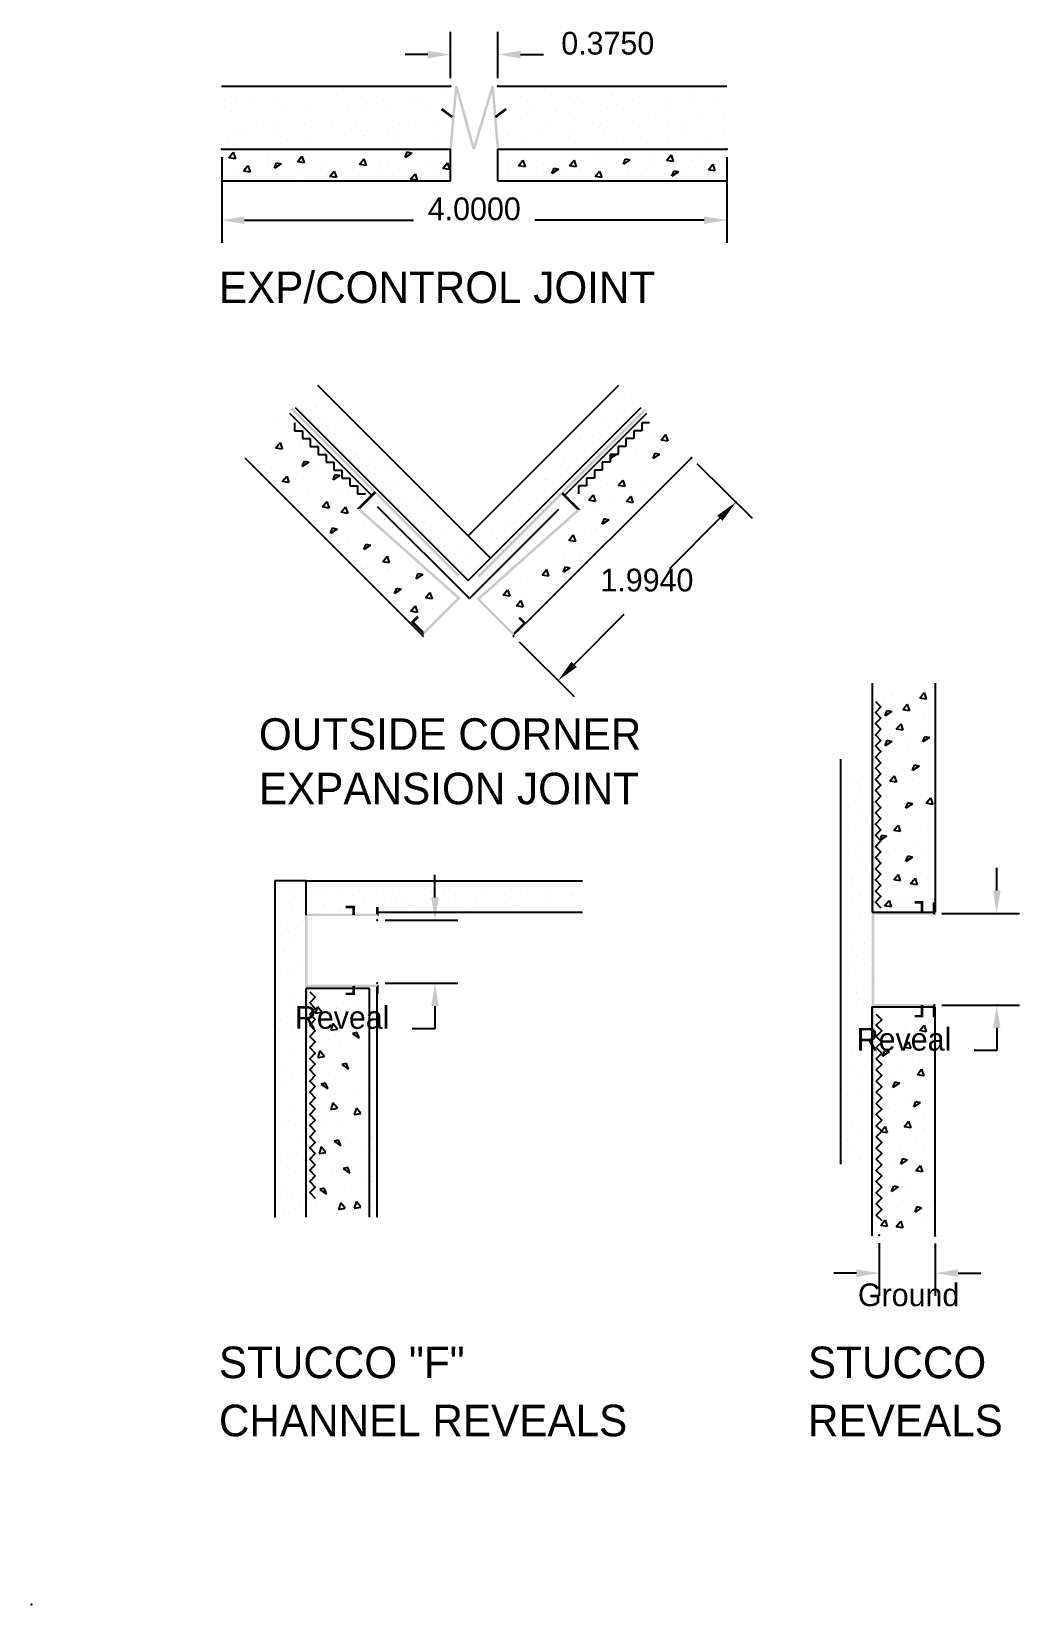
# Model space of a CAD drawing. Extents: x 0 to 14.4, y 0 to 13.6.
# Drawn here: x 0 to 7.82, y 0 to 12.46 of the extents above; entities that cross this region are included whole.
import ezdxf
from ezdxf.enums import TextEntityAlignment as Align

# ---------------------------------------------------------------- set-up
doc = ezdxf.new("R2010")
doc.units = 0
doc.header["$MEASUREMENT"] = 0
doc.layers.get('0').update_dxf_attribs({"color": 75, "linetype": 'CONTINUOUS'})
for name, color, linetype in [('R-ANNO-DIMS', 3, 'CONTINUOUS'), ('R-ANNO-TEXT', 6, 'CONTINUOUS'), ('R-SWTS-DET1', 1, 'CONTINUOUS'), ('R-SWTS-DET2', 4, 'CONTINUOUS'), ('R-SWTS-DET3', 5, 'CONTINUOUS'), ('SSMODEL1', 7, 'CONTINUOUS')]:
    doc.layers.add(name, color=color, linetype=linetype)
doc.dimstyles.get("Standard").update_dxf_attribs({"dimtxt": 0.18, "dimasz": 0.18, "dimexe": 0.18, "dimexo": 0.0625, "dimgap": 0.09, "dimtad": 0, "dimtih": 1, "dimtoh": 1, "dimdec": 4, "dimzin": 0, "dimtxsty": 'STANDARD', "dimcen": 0.09, "dimazin": 3, "dimtfac": 1, "dimtdec": 4, "dimtofl": 0, "dimtmove": 0, "dimatfit": 3, "dimtolj": 1, "dimtzin": 0})

# ---------------------------------------------------------------- blocks, each defined once
blk = doc.blocks.new('*D9')
at = {"color": 0, "linetype": 'BYBLOCK'}
for p, q in [((5.269, 9.038), (5.705, 8.603)), ((5.45, 8.603), (5.053, 8.204)), ((4.296, 7.446), (4.694, 7.844)), ((3.861, 7.626), (4.297, 7.191))]:
    blk.add_line(p, q, dxfattribs=at)
for points in [[(5.429, 8.624), (5.471, 8.582), (5.577, 8.73)], [(4.275, 7.467), (4.318, 7.425), (4.169, 7.318)]]:
    blk.add_solid(points, dxfattribs=at)
at = {"layer": 'SSMODEL1', "color": 0, "linetype": 'BYBLOCK'}
for p in [(5.225, 9.082), (5.577, 8.73), (3.817, 7.67)]:
    blk.add_point(p, dxfattribs=at)
at = {"color": 0, "linetype": 'BYBLOCK'}
blk.add_text('1.9940', height=0.18, dxfattribs=at).set_placement((4.873, 8.024), align=Align.CENTER)
blk = doc.blocks.new('*D5')
at = {"color": 0, "linetype": 'BYBLOCK'}
for p, q in [((1.506, 11.464), (1.506, 10.784)), ((5.506, 11.464), (5.506, 10.784)), ((1.686, 10.964), (3.026, 10.964)), ((5.326, 10.964), (3.986, 10.964))]:
    blk.add_line(p, q, dxfattribs=at)
for points in [[(1.686, 10.994), (1.686, 10.934), (1.506, 10.964)], [(5.326, 10.994), (5.326, 10.934), (5.506, 10.964)]]:
    blk.add_solid(points, dxfattribs=at)
at = {"layer": 'SSMODEL1', "color": 0, "linetype": 'BYBLOCK'}
for p in [(1.506, 11.526), (5.506, 11.526), (5.506, 10.964)]:
    blk.add_point(p, dxfattribs=at)
at = {"color": 0, "linetype": 'BYBLOCK'}
blk.add_text('4.0000', height=0.18, dxfattribs=at).set_placement((3.506, 10.964), align=Align.CENTER)
blk = doc.blocks.new('*D4')
at = {"color": 0, "linetype": 'BYBLOCK'}
for p, q in [((3.318, 12.089), (3.318, 12.456)), ((3.693, 12.089), (3.693, 12.456)), ((3.138, 12.276), (2.958, 12.276)), ((3.873, 12.276), (4.053, 12.276))]:
    blk.add_line(p, q, dxfattribs=at)
for points in [[(3.138, 12.306), (3.138, 12.246), (3.318, 12.276)], [(3.873, 12.306), (3.873, 12.246), (3.693, 12.276)]]:
    blk.add_solid(points, dxfattribs=at)
at = {"layer": 'SSMODEL1', "color": 0, "linetype": 'BYBLOCK'}
for p in [(3.693, 12.276), (3.318, 12.026), (3.693, 12.026)]:
    blk.add_point(p, dxfattribs=at)
at = {"color": 0, "linetype": 'BYBLOCK'}
blk.add_text('0.3750', height=0.18, dxfattribs=at).set_placement((4.563, 12.276), align=Align.CENTER)
blk = doc.blocks.new('*D2')
at = {"color": 0, "linetype": 'BYBLOCK'}
for p, q in [((7.643, 5.654), (7.643, 5.834)), ((7.209, 5.474), (7.823, 5.474)), ((7.209, 4.747), (7.823, 4.747)), ((7.643, 4.567), (7.643, 4.387)), ((7.643, 4.387), (7.463, 4.387))]:
    blk.add_line(p, q, dxfattribs=at)
for points in [[(7.613, 5.654), (7.673, 5.654), (7.643, 5.474)], [(7.613, 4.567), (7.673, 4.567), (7.643, 4.747)]]:
    blk.add_solid(points, dxfattribs=at)
at = {"layer": 'SSMODEL1', "color": 0, "linetype": 'BYBLOCK'}
for p in [(7.146, 5.474), (7.146, 4.747), (7.643, 4.747)]:
    blk.add_point(p, dxfattribs=at)
at = {"color": 0, "linetype": 'BYBLOCK'}
blk.add_text('Reveal', height=0.18, dxfattribs=at).set_placement((6.908, 4.387), align=Align.CENTER)
blk = doc.blocks.new('*D1')
at = {"color": 0, "linetype": 'BYBLOCK'}
for p, q in [((6.712, 2.863), (6.712, 2.445)), ((7.156, 2.859), (7.156, 2.445)), ((6.532, 2.625), (6.352, 2.625)), ((7.336, 2.625), (7.516, 2.625))]:
    blk.add_line(p, q, dxfattribs=at)
for points in [[(6.532, 2.655), (6.532, 2.595), (6.712, 2.625)], [(7.336, 2.655), (7.336, 2.595), (7.156, 2.625)]]:
    blk.add_solid(points, dxfattribs=at)
at = {"layer": 'SSMODEL1', "color": 0, "linetype": 'BYBLOCK'}
for p in [(6.712, 2.926), (7.156, 2.921), (6.712, 2.625)]:
    blk.add_point(p, dxfattribs=at)
at = {"color": 0, "linetype": 'BYBLOCK'}
blk.add_text('Ground', height=0.18, dxfattribs=at).set_placement((6.945, 2.363), align=Align.CENTER)
blk = doc.blocks.new('*D0')
at = {"color": 0, "linetype": 'BYBLOCK'}
for p, q in [((3.195, 5.6), (3.195, 5.78)), ((2.801, 5.42), (3.375, 5.42)), ((2.801, 4.92), (3.375, 4.92)), ((3.195, 4.74), (3.195, 4.56)), ((3.195, 4.56), (3.015, 4.56))]:
    blk.add_line(p, q, dxfattribs=at)
for points in [[(3.165, 5.6), (3.225, 5.6), (3.195, 5.42)], [(3.165, 4.74), (3.225, 4.74), (3.195, 4.92)]]:
    blk.add_solid(points, dxfattribs=at)
at = {"layer": 'SSMODEL1', "color": 0, "linetype": 'BYBLOCK'}
for p in [(2.738, 5.42), (2.738, 4.92), (3.195, 4.92)]:
    blk.add_point(p, dxfattribs=at)
at = {"color": 0, "linetype": 'BYBLOCK'}
blk.add_text('Reveal', height=0.18, dxfattribs=at).set_placement((2.46, 4.56), align=Align.CENTER)

msp = doc.modelspace()

# ---------------------------------------------------------------- linework, layer by layer
at = {"layer": 'R-SWTS-DET1'}
for points in [[(3.30893, 11.53622), (3.32719, 11.51622), (3.35356, 12.02516), (3.37381, 12.02698)], [(3.37381, 12.02698), (3.35356, 12.02516), (3.51276, 11.52502), (3.49195, 11.52522)], [(3.49195, 11.52522), (3.51276, 11.52502), (3.64158, 12.02712), (3.66182, 12.02502)], [(3.66182, 12.02502), (3.64158, 12.02712), (3.70227, 11.53622), (3.68386, 11.51622)], [(3.32569, 11.77292), (3.33768, 11.78893), (3.24035, 11.83687), (3.25234, 11.85288)], [(3.66703, 11.78893), (3.67903, 11.77292), (3.75237, 11.85288), (3.76437, 11.83687)], [(1.50556, 11.53622), (1.50556, 11.51622), (3.30893, 11.53622), (3.32719, 11.51622)], [(3.70227, 11.53622), (3.68386, 11.51622), (5.50556, 11.53622), (5.50556, 11.51622)], [(2.05152, 9.46637), (2.06566, 9.48051), (3.37734, 8.14054), (3.39148, 8.15469)], [(4.87031, 9.45888), (4.85616, 9.47302), (3.54448, 8.13306), (3.53034, 8.1472)], [(2.71443, 8.8176), (2.72857, 8.80346), (2.57435, 8.67752), (2.60349, 8.67837)], [(4.20739, 8.81011), (4.19325, 8.79597), (4.34748, 8.67003), (4.31833, 8.67088)], [(2.57435, 8.67752), (2.60349, 8.67837), (3.36984, 7.97041), (3.39898, 7.97127)], [(3.46781, 7.954), (3.46781, 7.98228), (2.7412, 8.68061), (2.75534, 8.69475)], [(4.17884, 8.66503), (4.1647, 8.67917), (3.46781, 7.954), (3.46781, 7.98228)], [(4.34748, 8.67003), (4.31833, 8.67088), (3.55198, 7.96292), (3.52284, 7.96378)], [(3.36984, 7.97041), (3.39898, 7.97127), (3.10503, 7.7056), (3.10503, 7.67732)], [(3.55198, 7.96292), (3.52284, 7.96378), (3.81679, 7.69811), (3.81679, 7.66983)], [(3.03079, 7.77985), (3.0025, 7.77985), (3.06791, 7.81697), (3.05377, 7.83111)], [(3.10503, 7.7056), (3.10503, 7.67732), (3.03079, 7.77985), (3.0025, 7.77985)], [(3.81679, 7.69811), (3.81679, 7.66983), (3.89103, 7.77236), (3.91932, 7.77236)], [(3.89103, 7.77236), (3.91932, 7.77236), (3.85391, 7.80948), (3.86805, 7.82362)], [(6.67361, 6.36562), (6.65361, 6.36562), (6.67361, 3.8558), (6.65361, 3.8558)], [(2.54073, 5.51481), (2.56073, 5.53481), (2.48823, 5.51481), (2.48823, 5.53481)], [(2.54073, 5.46231), (2.56073, 5.46231), (2.54073, 5.51481), (2.56073, 5.53481)], [(2.74823, 5.52481), (2.72823, 5.52481), (2.74823, 5.45231), (2.72823, 5.47231)], [(6.66361, 5.4841), (6.66361, 5.4641), (7.13611, 5.4841), (7.15611, 5.4641)], [(7.04155, 5.55132), (7.06155, 5.57132), (6.99336, 5.55132), (6.99336, 5.57132)], [(7.04155, 5.4741), (7.06155, 5.4741), (7.04155, 5.55132), (7.06155, 5.57132)], [(7.13611, 5.4841), (7.15611, 5.4641), (7.13611, 5.56132), (7.15611, 5.56132)], [(2.18573, 5.45231), (2.16573, 5.47231), (2.18573, 4.46231), (2.16573, 4.46231)], [(2.74823, 5.45231), (2.72823, 5.47231), (2.18573, 5.45231), (2.16573, 5.47231)], [(2.17573, 4.90981), (2.17573, 4.88981), (2.74823, 4.90981), (2.72823, 4.88981)], [(2.56073, 4.89981), (2.54073, 4.89981), (2.56073, 4.82731), (2.54073, 4.84731)], [(2.74823, 4.90981), (2.72823, 4.88981), (2.74823, 4.83731), (2.72823, 4.83731)], [(2.56073, 4.82731), (2.54073, 4.84731), (2.48823, 4.82731), (2.48823, 4.84731)], [(6.66361, 4.75732), (6.66361, 4.73732), (7.15611, 4.75732), (7.13611, 4.73732)], [(7.06155, 4.74732), (7.04155, 4.74732), (7.06155, 4.6501), (7.04155, 4.6701)], [(7.15611, 4.75732), (7.13611, 4.73732), (7.15611, 4.65041), (7.13611, 4.65041)], [(7.06155, 4.6501), (7.04155, 4.6701), (6.99336, 4.6501), (6.99336, 4.6701)]]:
    msp.add_trace(points, dxfattribs=at)
at = {"layer": 'R-SWTS-DET2'}
for p, q in [((1.50556, 12.02622), (3.31806, 12.02622)), ((3.69306, 12.02622), (5.50556, 12.02622)), ((3.31806, 11.27622), (3.31806, 11.52622)), ((3.69306, 11.27622), (3.69306, 11.52622)), ((1.50556, 11.27622), (3.31806, 11.27622)), ((3.69306, 11.27622), (5.50556, 11.27622)), ((2.26392, 9.65622), (3.63394, 8.2862)), ((3.45717, 8.46298), (4.65041, 9.65622)), ((2.08715, 9.47944), (3.45717, 8.10942)), ((3.45717, 8.10942), (4.82719, 9.47944)), ((2.04295, 9.43525), (2.69444, 8.78376)), ((2.08217, 9.35942), (2.08217, 9.29692)), ((4.22359, 8.78745), (4.87138, 9.43525)), ((4.83217, 9.35942), (4.83217, 9.29692)), ((4.89467, 9.35942), (4.83217, 9.35942)), ((2.08217, 9.29692), (2.14467, 9.29692)), ((2.14467, 9.29692), (2.14467, 9.23442)), ((2.14467, 9.23442), (2.20717, 9.23442)), ((2.20717, 9.23442), (2.20717, 9.17192)), ((4.70717, 9.23442), (4.70717, 9.17192)), ((4.76967, 9.23442), (4.70717, 9.23442)), ((4.76967, 9.29692), (4.76967, 9.23442)), ((4.83217, 9.29692), (4.76967, 9.29692)), ((2.20717, 9.17192), (2.26967, 9.17192)), ((2.26967, 9.17192), (2.26967, 9.10942)), ((2.26967, 9.10942), (2.33217, 9.10942)), ((2.33217, 9.10942), (2.33217, 9.04692)), ((4.58217, 9.10942), (4.58217, 9.04692)), ((4.64467, 9.10942), (4.58217, 9.10942)), ((4.64467, 9.17192), (4.64467, 9.10942)), ((4.70717, 9.17192), (4.64467, 9.17192)), ((1.6894, 9.08169), (3.10361, 7.66748)), ((2.33217, 9.04692), (2.39467, 9.04692)), ((2.39467, 9.04692), (2.39467, 8.98442)), ((2.39467, 8.98442), (2.45717, 8.98442)), ((2.45717, 8.98442), (2.45717, 8.92192)), ((3.91739, 7.77415), (5.22493, 9.08169)), ((4.45717, 8.98442), (4.45717, 8.92192)), ((4.51967, 8.98442), (4.45717, 8.98442)), ((4.51967, 9.04692), (4.51967, 8.98442)), ((4.58217, 9.04692), (4.51967, 9.04692)), ((2.45717, 8.92192), (2.51967, 8.92192)), ((2.51967, 8.92192), (2.51967, 8.85942)), ((2.51967, 8.85942), (2.58217, 8.85942)), ((2.58217, 8.85942), (2.58217, 8.79692)), ((4.33217, 8.85942), (4.33217, 8.79692)), ((4.39467, 8.85942), (4.33217, 8.85942)), ((4.39467, 8.92192), (4.39467, 8.85942)), ((4.45717, 8.92192), (4.39467, 8.92192)), ((2.58217, 8.79692), (2.64467, 8.79692)), ((6.65586, 7.29645), (6.65586, 5.48395)), ((7.15586, 7.29645), (7.15586, 5.48395)), ((6.40586, 6.69564), (6.40586, 3.48771)), ((1.92573, 5.73277), (1.92573, 3.06647)), ((2.17573, 5.73277), (1.92573, 5.73277)), ((2.17573, 5.73277), (4.36323, 5.73277)), ((2.17573, 5.46066), (2.17573, 5.73277)), ((2.73823, 5.48277), (4.36323, 5.48277)), ((2.67573, 4.87955), (2.17573, 4.87955)), ((2.17573, 3.06705), (2.17573, 4.87955)), ((2.67573, 3.06705), (2.67573, 4.87955)), ((2.73823, 3.06705), (2.73823, 4.87955)), ((6.65586, 4.73395), (7.15586, 4.73395)), ((6.65586, 2.92145), (6.65586, 4.73395)), ((7.15586, 2.92145), (7.15586, 4.73395))]:
    msp.add_line(p, q, dxfattribs=at)
for points in [[(6.68193, 7.15341), (6.72613, 7.10922), (6.68193, 7.06502), (6.72613, 7.02083), (6.68193, 6.97663), (6.72613, 6.93244), (6.68193, 6.88825), (6.72613, 6.84405), (6.68193, 6.79986), (6.72613, 6.75566), (6.68193, 6.71147), (6.72613, 6.66727), (6.68193, 6.62308), (6.72613, 6.57889), (6.68193, 6.53469), (6.72613, 6.4905), (6.68193, 6.4463), (6.72613, 6.40211), (6.68193, 6.35792), (6.72613, 6.31372), (6.68193, 6.26953), (6.72613, 6.22533), (6.68193, 6.18114), (6.72613, 6.13694), (6.68193, 6.09275), (6.72613, 6.04856), (6.68193, 6.00436), (6.72613, 5.96017), (6.68193, 5.91597), (6.72613, 5.87178), (6.68193, 5.82759), (6.72613, 5.78339), (6.68193, 5.7392), (6.72613, 5.695), (6.68193, 5.65081), (6.72613, 5.60661), (6.68193, 5.56242), (6.72613, 5.51823)], [(2.20279, 4.85345), (2.24699, 4.80926), (2.20279, 4.76507), (2.24699, 4.72087), (2.20279, 4.67668), (2.24699, 4.63248), (2.20279, 4.58829), (2.24699, 4.5441), (2.20279, 4.4999), (2.24699, 4.45571), (2.20279, 4.41151), (2.24699, 4.36732), (2.20279, 4.32312), (2.24699, 4.27893), (2.20279, 4.23474), (2.24699, 4.19054), (2.20279, 4.14635), (2.24699, 4.10215), (2.20279, 4.05796), (2.24699, 4.01377), (2.20279, 3.96957), (2.24699, 3.92538), (2.20279, 3.88118), (2.24699, 3.83699), (2.20279, 3.79279), (2.24699, 3.7486), (2.20279, 3.70441), (2.24699, 3.66021), (2.20279, 3.61602), (2.24699, 3.57182), (2.20279, 3.52763), (2.24699, 3.48344), (2.20279, 3.43924), (2.24699, 3.39505), (2.20279, 3.35085), (2.24699, 3.30666), (2.20279, 3.26246), (2.24699, 3.21827)], [(6.6879, 4.67591), (6.73209, 4.63172), (6.6879, 4.58752), (6.73209, 4.54333), (6.6879, 4.49914), (6.73209, 4.45494), (6.6879, 4.41075), (6.73209, 4.36655), (6.6879, 4.32236), (6.73209, 4.27816), (6.6879, 4.23397), (6.73209, 4.18978), (6.6879, 4.14558), (6.73209, 4.10139), (6.6879, 4.05719), (6.73209, 4.013), (6.6879, 3.96881), (6.73209, 3.92461), (6.6879, 3.88042), (6.73209, 3.83622), (6.6879, 3.79203), (6.73209, 3.74783), (6.6879, 3.70364), (6.73209, 3.65945), (6.6879, 3.61525), (6.73209, 3.57106), (6.6879, 3.52686), (6.73209, 3.48267), (6.6879, 3.43848), (6.73209, 3.39428), (6.6879, 3.35009), (6.73209, 3.30589), (6.6879, 3.2617), (6.73209, 3.2175), (6.6879, 3.17331), (6.73209, 3.12912), (6.6879, 3.08492), (6.73209, 3.04073)]]:
    msp.add_lwpolyline(points, dxfattribs=at)
msp.add_point((0, 0), dxfattribs=at)
at = {"layer": 'R-SWTS-DET3'}
for p, q in [((2.41431, 11.96212), (2.41431, 11.96212)), ((3.24635, 11.97278), (3.24635, 11.97278)), ((4.12105, 11.96212), (4.12105, 11.96212)), ((5.25177, 11.96212), (5.25177, 11.96212)), ((1.52893, 11.91949), (1.52893, 11.91949)), ((1.62494, 11.91949), (1.62494, 11.91949)), ((1.76361, 11.90883), (1.76361, 11.90883)), ((1.94495, 11.9408), (1.94495, 11.9408)), ((2.1903, 11.87685), (2.1903, 11.87685)), ((2.20097, 11.84488), (2.20097, 11.84488)), ((2.49965, 11.85554), (2.49965, 11.85554)), ((2.61698, 11.84488), (2.61698, 11.84488)), ((2.64899, 11.88751), (2.64899, 11.88751)), ((2.78766, 11.90883), (2.78766, 11.90883)), ((2.80899, 11.84488), (2.80899, 11.84488)), ((3.001, 11.90883), (3.001, 11.90883)), ((3.09701, 11.91949), (3.09701, 11.91949)), ((3.12901, 11.85554), (3.12901, 11.85554)), ((3.87571, 11.9408), (3.87571, 11.9408)), ((3.95038, 11.85554), (3.95038, 11.85554)), ((4.30239, 11.88751), (4.30239, 11.88751)), ((4.3664, 11.88751), (4.3664, 11.88751)), ((4.5584, 11.84488), (4.5584, 11.84488)), ((4.59041, 11.95146), (4.59041, 11.95146)), ((4.63307, 11.87685), (4.63307, 11.87685)), ((4.76108, 11.91949), (4.76108, 11.91949)), ((5.02776, 11.86619), (5.02776, 11.86619)), ((5.04909, 11.90883), (5.04909, 11.90883)), ((5.25177, 11.89817), (5.25177, 11.89817)), ((5.40111, 11.93015), (5.40111, 11.93015)), ((1.58227, 11.82356), (1.58227, 11.82356)), ((1.83828, 11.71697), (1.83828, 11.71697)), ((1.91295, 11.73829), (1.91295, 11.73829)), ((1.98762, 11.82356), (1.98762, 11.82356)), ((2.1583, 11.72763), (2.1583, 11.72763)), ((2.37164, 11.74895), (2.37164, 11.74895)), ((2.37164, 11.71697), (2.37164, 11.71697)), ((2.56365, 11.74895), (2.56365, 11.74895)), ((2.91566, 11.72763), (2.91566, 11.72763)), ((3.04367, 11.71697), (3.04367, 11.71697)), ((3.21434, 11.72763), (3.21434, 11.72763)), ((3.87571, 11.77027), (3.87571, 11.77027)), ((4.15305, 11.82356), (4.15305, 11.82356)), ((4.30239, 11.75961), (4.30239, 11.75961)), ((4.50507, 11.72763), (4.50507, 11.72763)), ((4.76108, 11.74895), (4.76108, 11.74895)), ((4.88909, 11.80224), (4.88909, 11.80224)), ((5.03843, 11.71697), (5.03843, 11.71697)), ((5.15576, 11.73829), (5.15576, 11.73829)), ((5.31577, 11.80224), (5.31577, 11.80224)), ((5.47578, 11.8129), (5.47578, 11.8129)), ((1.55027, 11.61039), (1.55027, 11.61039)), ((1.63561, 11.67434), (1.63561, 11.67434)), ((1.66761, 11.64237), (1.66761, 11.64237)), ((1.91295, 11.66368), (1.91295, 11.66368)), ((2.03029, 11.59973), (2.03029, 11.59973)), ((2.21163, 11.62105), (2.21163, 11.62105)), ((2.47831, 11.64237), (2.47831, 11.64237)), ((2.62765, 11.63171), (2.62765, 11.63171)), ((2.65965, 11.67434), (2.65965, 11.67434)), ((2.83033, 11.685), (2.83033, 11.685)), ((2.89433, 11.64237), (2.89433, 11.64237)), ((3.18234, 11.62105), (3.18234, 11.62105)), ((3.7797, 11.63171), (3.7797, 11.63171)), ((4.01438, 11.63171), (4.01438, 11.63171)), ((4.07838, 11.69566), (4.07838, 11.69566)), ((4.24906, 11.62105), (4.24906, 11.62105)), ((4.25972, 11.64237), (4.25972, 11.64237)), ((4.4944, 11.69566), (4.4944, 11.69566)), ((4.53707, 11.64237), (4.53707, 11.64237)), ((4.68641, 11.61039), (4.68641, 11.61039)), ((4.82508, 11.62105), (4.82508, 11.62105)), ((5.03843, 11.59973), (5.03843, 11.59973)), ((5.18777, 11.65302), (5.18777, 11.65302)), ((5.33711, 11.61039), (5.33711, 11.61039)), ((5.47578, 11.64237), (5.47578, 11.64237)), ((1.50556, 11.52622), (3.31806, 11.52622)), ((1.562, 11.45922), (1.59685, 11.50274)), ((1.59685, 11.50274), (1.61427, 11.45051)), ((1.87028, 11.49315), (1.87028, 11.49315)), ((2.10602, 11.42724), (2.14087, 11.47077)), ((2.14087, 11.47077), (2.1583, 11.41854)), ((2.905, 11.57841), (2.905, 11.57841)), ((2.95833, 11.46117), (2.97576, 11.5047)), ((3.01061, 11.49599), (2.95833, 11.46117)), ((2.97576, 11.5047), (3.01061, 11.49599)), ((3.69306, 11.52622), (5.50556, 11.52622)), ((3.90771, 11.57841), (3.90771, 11.57841)), ((5.02882, 11.4379), (5.06367, 11.48143)), ((5.06367, 11.48143), (5.08109, 11.42919)), ((5.3051, 11.47183), (5.3051, 11.47183)), ((1.61427, 11.45051), (1.562, 11.45922)), ((1.6036, 11.35459), (1.6036, 11.35459)), ((1.67934, 11.35263), (1.71419, 11.39616)), ((1.73161, 11.34393), (1.67934, 11.35263)), ((1.71419, 11.39616), (1.73161, 11.34393)), ((1.87028, 11.40788), (1.87028, 11.40788)), ((1.92362, 11.3759), (1.94104, 11.41943)), ((1.97589, 11.41072), (1.92362, 11.3759)), ((1.94104, 11.41943), (1.97589, 11.41072)), ((2.10496, 11.35459), (2.10496, 11.35459)), ((2.1583, 11.41854), (2.10602, 11.42724)), ((2.2863, 11.36524), (2.2863, 11.36524)), ((2.30764, 11.42919), (2.30764, 11.42919)), ((2.36203, 11.31), (2.39688, 11.35352)), ((2.39688, 11.35352), (2.41431, 11.30129)), ((2.55298, 11.41854), (2.55298, 11.41854)), ((2.59671, 11.40592), (2.63156, 11.44945)), ((2.64899, 11.39722), (2.59671, 11.40592)), ((2.63156, 11.44945), (2.64899, 11.39722)), ((2.74499, 11.36524), (2.74499, 11.36524)), ((2.76632, 11.42919), (2.76632, 11.42919)), ((2.83033, 11.42919), (2.83033, 11.42919)), ((3.001, 11.36524), (3.001, 11.36524)), ((3.16101, 11.41854), (3.16101, 11.41854)), ((3.18234, 11.36524), (3.18234, 11.36524)), ((3.22501, 11.40788), (3.22501, 11.40788)), ((3.25807, 11.37395), (3.29292, 11.41747)), ((3.31035, 11.36524), (3.25807, 11.37395)), ((3.29292, 11.41747), (3.31035, 11.36524)), ((3.7797, 11.42919), (3.7797, 11.42919)), ((3.85543, 11.39527), (3.89028, 11.43879)), ((3.90771, 11.38656), (3.85543, 11.39527)), ((3.89028, 11.43879), (3.90771, 11.38656)), ((4.05705, 11.40788), (4.05705, 11.40788)), ((4.12105, 11.33327), (4.13848, 11.37679)), ((4.17333, 11.36809), (4.12105, 11.33327)), ((4.13848, 11.37679), (4.17333, 11.36809)), ((4.14239, 11.43985), (4.14239, 11.43985)), ((4.23839, 11.35459), (4.23839, 11.35459)), ((4.26079, 11.39527), (4.29564, 11.43879)), ((4.31306, 11.38656), (4.26079, 11.39527)), ((4.29564, 11.43879), (4.31306, 11.38656)), ((4.34506, 11.3759), (4.34506, 11.3759)), ((4.45173, 11.46117), (4.45173, 11.46117)), ((4.46346, 11.31), (4.49831, 11.35352)), ((4.49831, 11.35352), (4.51574, 11.30129)), ((4.54774, 11.40788), (4.54774, 11.40788)), ((4.68641, 11.40788), (4.70384, 11.4514)), ((4.73869, 11.4427), (4.68641, 11.40788)), ((4.70384, 11.4514), (4.73869, 11.4427)), ((4.71841, 11.34393), (4.71841, 11.34393)), ((4.86775, 11.3759), (4.86775, 11.3759)), ((4.89975, 11.42919), (4.89975, 11.42919)), ((4.92109, 11.45051), (4.92109, 11.45051)), ((5.08109, 11.42919), (5.02882, 11.4379)), ((5.07043, 11.31195), (5.08785, 11.35548)), ((5.1227, 11.34677), (5.07043, 11.31195)), ((5.08785, 11.35548), (5.1227, 11.34677)), ((5.1771, 11.36524), (5.1771, 11.36524)), ((5.23043, 11.43985), (5.23043, 11.43985)), ((5.25177, 11.38656), (5.25177, 11.38656)), ((5.3595, 11.36329), (5.39435, 11.40682)), ((5.41178, 11.35459), (5.3595, 11.36329)), ((5.39435, 11.40682), (5.41178, 11.35459)), ((5.46511, 11.40788), (5.46511, 11.40788)), ((2.10496, 11.30129), (2.10496, 11.30129)), ((2.41431, 11.30129), (2.36203, 11.31)), ((2.59565, 11.32261), (2.59565, 11.32261)), ((2.86233, 11.32261), (2.86233, 11.32261)), ((3.00206, 11.28868), (3.03691, 11.33221)), ((3.05434, 11.27998), (3.00206, 11.28868)), ((3.03691, 11.33221), (3.05434, 11.27998)), ((3.7797, 11.33327), (3.7797, 11.33327)), ((4.05705, 11.33327), (4.05705, 11.33327)), ((4.51574, 11.30129), (4.46346, 11.31)), ((5.01709, 11.33327), (5.01709, 11.33327)), ((5.35844, 11.32261), (5.35844, 11.32261)), ((2.11242, 9.52097), (2.11242, 9.52097)), ((2.25022, 9.4786), (2.25022, 9.4786)), ((4.64577, 9.55274), (4.64577, 9.55274)), ((4.69877, 9.56333), (4.69877, 9.56333)), ((1.92162, 9.35151), (1.92162, 9.35151)), ((2.09122, 9.3621), (2.09122, 9.3621)), ((2.29262, 9.3621), (2.29262, 9.3621)), ((2.43041, 9.38328), (2.43041, 9.38328)), ((4.51857, 9.39388), (4.51857, 9.39388)), ((4.64577, 9.45742), (4.64577, 9.45742)), ((2.40921, 9.30915), (2.40921, 9.30915)), ((2.57881, 9.26678), (2.57881, 9.26678)), ((4.34898, 9.22442), (4.34898, 9.22442)), ((4.44438, 9.25619), (4.44438, 9.25619)), ((4.88957, 9.25619), (4.88957, 9.25619)), ((4.98569, 9.22253), (5.02054, 9.26606)), ((5.03797, 9.21383), (4.98569, 9.22253)), ((5.02054, 9.26606), (5.03797, 9.21383)), ((1.91102, 9.16087), (1.91102, 9.16087)), ((1.93295, 9.15899), (1.9678, 9.20251)), ((1.98522, 9.15028), (1.93295, 9.15899)), ((1.9678, 9.20251), (1.98522, 9.15028)), ((2.13362, 9.21383), (2.13362, 9.21383)), ((2.44101, 9.19265), (2.44101, 9.19265)), ((2.56821, 9.11851), (2.56821, 9.11851)), ((2.57881, 9.09733), (2.57881, 9.09733)), ((4.45498, 9.13969), (4.45498, 9.13969)), ((4.63445, 9.11097), (4.58217, 9.07615)), ((4.58217, 9.07615), (4.5955, 9.10942)), ((4.79417, 9.13969), (4.79417, 9.13969)), ((4.92137, 9.07615), (4.93879, 9.11967)), ((4.97364, 9.11097), (4.92137, 9.07615)), ((4.93879, 9.11967), (4.97364, 9.11097)), ((1.90042, 9.00201), (1.90042, 9.00201)), ((2.14422, 9.0126), (2.16164, 9.05613)), ((2.19649, 9.04742), (2.14422, 9.0126)), ((2.16164, 9.05613), (2.19649, 9.04742)), ((2.67421, 9.07615), (2.67421, 9.07615)), ((2.72721, 9.00201), (2.72721, 9.00201)), ((2.81201, 9.0126), (2.81201, 9.0126)), ((4.22178, 9.07615), (4.22178, 9.07615)), ((4.24298, 8.98083), (4.24298, 8.98083)), ((1.98595, 8.89421), (2.0208, 8.93774)), ((2.03822, 8.88551), (1.98595, 8.89421)), ((2.0208, 8.93774), (2.03822, 8.88551)), ((2.10182, 8.95964), (2.10182, 8.95964)), ((2.23962, 8.97024), (2.23962, 8.97024)), ((2.38801, 8.90669), (2.40544, 8.95022)), ((2.44029, 8.94151), (2.38801, 8.90669)), ((2.40544, 8.95022), (2.44029, 8.94151)), ((2.81201, 8.87492), (2.81201, 8.87492)), ((2.8968, 8.87492), (2.8968, 8.87492)), ((4.06278, 8.90669), (4.06278, 8.90669)), ((4.08398, 8.91728), (4.08398, 8.91728)), ((4.56097, 8.87492), (4.56097, 8.87492)), ((4.6465, 8.86244), (4.68135, 8.90597)), ((4.69877, 8.85373), (4.6465, 8.86244)), ((4.67757, 8.95964), (4.67757, 8.95964)), ((4.68135, 8.90597), (4.69877, 8.85373)), ((4.83657, 8.87492), (4.83657, 8.87492)), ((2.04152, 8.81333), (2.04152, 8.81333)), ((2.18662, 8.81137), (2.18662, 8.81137)), ((2.30394, 8.69298), (2.33879, 8.73651)), ((2.33879, 8.73651), (2.35621, 8.68428)), ((2.36681, 8.72664), (2.36681, 8.72664)), ((2.43041, 8.83255), (2.43041, 8.83255)), ((2.50461, 8.79019), (2.50461, 8.79019)), ((2.9604, 8.7796), (2.9604, 8.7796)), ((3.0452, 8.76901), (3.0452, 8.76901)), ((3.86139, 8.74782), (3.86139, 8.74782)), ((4.4133, 8.74594), (4.44815, 8.78946)), ((4.46558, 8.73723), (4.4133, 8.74594)), ((4.44815, 8.78946), (4.46558, 8.73723)), ((4.61397, 8.72664), (4.61397, 8.72664)), ((4.7101, 8.73535), (4.74495, 8.77887)), ((4.76237, 8.72664), (4.7101, 8.73535)), ((4.74495, 8.77887), (4.76237, 8.72664)), ((2.35621, 8.68428), (2.30394, 8.69298)), ((2.45234, 8.65062), (2.48719, 8.69415)), ((2.50461, 8.64191), (2.45234, 8.65062)), ((2.48719, 8.69415), (2.50461, 8.64191)), ((3.46781, 7.96814), (2.74077, 8.69517)), ((2.9922, 8.64191), (2.9922, 8.64191)), ((3.1618, 8.6631), (3.1618, 8.6631)), ((3.2466, 8.63132), (3.2466, 8.63132)), ((4.17177, 8.6721), (3.46781, 7.96814)), ((3.59639, 8.59955), (3.59639, 8.59955)), ((3.94619, 8.71605), (3.94619, 8.71605)), ((4.48678, 8.69487), (4.48678, 8.69487)), ((4.51857, 8.55719), (4.536, 8.60071)), ((4.536, 8.60071), (4.57085, 8.59201)), ((2.36681, 8.48305), (2.38424, 8.52658)), ((2.41909, 8.51787), (2.36681, 8.48305)), ((2.38424, 8.52658), (2.41909, 8.51787)), ((2.39861, 8.51482), (2.39861, 8.51482)), ((2.63181, 8.536), (2.63181, 8.536)), ((3.1088, 8.57837), (3.1088, 8.57837)), ((3.2784, 8.47246), (3.2784, 8.47246)), ((3.64939, 8.51482), (3.64939, 8.51482)), ((3.78719, 8.58896), (3.78719, 8.58896)), ((3.82959, 8.56778), (3.82959, 8.56778)), ((4.38078, 8.50423), (4.38078, 8.50423)), ((4.47618, 8.52541), (4.47618, 8.52541)), ((4.57085, 8.59201), (4.51857, 8.55719)), ((2.50461, 8.45128), (2.50461, 8.45128)), ((2.61061, 8.36655), (2.61061, 8.36655)), ((2.63181, 8.35596), (2.64923, 8.39948)), ((2.68408, 8.39078), (2.63181, 8.35596)), ((2.64923, 8.39948), (2.68408, 8.39078)), ((3.2678, 8.38773), (3.2678, 8.38773)), ((3.3844, 8.36655), (3.3844, 8.36655)), ((3.57519, 8.37714), (3.57519, 8.37714)), ((3.68119, 8.44068), (3.68119, 8.44068)), ((4.2543, 8.42821), (4.28915, 8.47173)), ((4.30658, 8.4195), (4.2543, 8.42821)), ((4.28915, 8.47173), (4.30658, 8.4195)), ((2.61061, 8.22886), (2.61061, 8.22886)), ((2.78093, 8.25875), (2.81578, 8.30228)), ((2.83321, 8.25005), (2.78093, 8.25875)), ((2.81578, 8.30228), (2.83321, 8.25005)), ((3.43739, 8.28182), (3.43739, 8.28182)), ((3.52219, 8.23946), (3.52219, 8.23946)), ((3.92499, 8.31359), (3.92499, 8.31359)), ((4.21118, 8.31359), (4.21118, 8.31359)), ((4.33838, 8.31359), (4.33838, 8.31359)), ((2.66361, 8.21827), (2.66361, 8.21827)), ((2.82261, 8.20768), (2.82261, 8.20768)), ((3.0452, 8.12295), (3.06263, 8.16648)), ((3.09748, 8.15778), (3.0452, 8.12295)), ((3.06263, 8.16648), (3.09748, 8.15778)), ((3.87199, 8.12295), (3.87199, 8.12295)), ((4.04158, 8.1865), (4.04158, 8.1865)), ((4.04231, 8.15284), (4.07716, 8.19637)), ((4.09458, 8.14414), (4.04231, 8.15284)), ((4.07716, 8.19637), (4.09458, 8.14414)), ((4.21118, 8.17591), (4.22861, 8.21944)), ((4.26346, 8.21073), (4.21118, 8.17591)), ((4.22861, 8.21944), (4.26346, 8.21073)), ((2.83321, 8.07), (2.83321, 8.07)), ((2.8756, 8.00645), (2.89303, 8.04998)), ((2.92788, 8.04127), (2.8756, 8.00645)), ((2.89303, 8.04998), (2.92788, 8.04127)), ((3.12012, 7.97279), (3.15497, 8.01632)), ((3.15497, 8.01632), (3.1724, 7.96409)), ((3.73491, 7.99398), (3.76976, 8.0375)), ((3.78719, 7.98527), (3.73491, 7.99398)), ((3.76976, 8.0375), (3.78719, 7.98527)), ((3.91439, 8.01704), (3.91439, 8.01704)), ((3.0028, 7.92173), (3.0028, 7.92173)), ((3.00353, 7.86688), (3.03838, 7.91041)), ((3.0558, 7.85818), (3.00353, 7.86688)), ((3.03838, 7.91041), (3.0558, 7.85818)), ((3.1724, 7.96409), (3.12012, 7.97279)), ((3.1724, 7.88995), (3.1724, 7.88995)), ((3.84091, 7.90925), (3.87576, 7.95278)), ((3.89319, 7.90054), (3.84091, 7.90925)), ((3.87576, 7.95278), (3.89319, 7.90054)), ((3.98858, 7.88995), (3.98858, 7.88995)), ((6.75298, 7.1678), (6.75298, 7.1678)), ((6.81476, 7.19866), (6.81476, 7.19866)), ((6.89906, 7.08703), (6.93391, 7.13055)), ((6.93391, 7.13055), (6.95134, 7.07832)), ((7.03292, 7.17962), (7.06777, 7.22315)), ((7.08519, 7.17091), (7.03292, 7.17962)), ((7.06777, 7.22315), (7.08519, 7.17091)), ((6.75887, 7.03796), (6.7763, 7.08149)), ((6.81115, 7.07278), (6.75887, 7.03796)), ((6.7763, 7.08149), (6.81115, 7.07278)), ((6.95134, 7.07832), (6.89906, 7.08703)), ((7.06187, 7.03405), (7.06187, 7.03405)), ((6.84758, 6.93271), (6.88243, 6.97623)), ((6.89985, 6.924), (6.84758, 6.93271)), ((6.88243, 6.97623), (6.89985, 6.924)), ((7.05747, 6.8322), (7.07489, 6.87573)), ((7.10974, 6.86702), (7.05747, 6.8322)), ((7.07489, 6.87573), (7.10974, 6.86702)), ((6.75887, 6.80133), (6.7763, 6.84486)), ((6.81115, 6.83616), (6.75887, 6.80133)), ((6.7763, 6.84486), (6.81115, 6.83616)), ((6.82505, 6.75627), (6.82505, 6.75627)), ((6.93831, 6.76656), (6.93831, 6.76656)), ((6.94861, 6.83858), (6.94861, 6.83858)), ((6.45267, 6.6344), (6.45267, 6.6344)), ((6.62724, 6.66347), (6.62724, 6.66347)), ((6.75298, 6.63282), (6.75298, 6.63282)), ((6.89713, 6.62253), (6.89713, 6.62253)), ((6.9751, 6.60586), (6.99252, 6.64939)), ((7.02737, 6.64068), (6.9751, 6.60586)), ((6.99252, 6.64939), (7.02737, 6.64068)), ((7.12365, 6.66368), (7.12365, 6.66368)), ((6.48177, 6.5278), (6.48177, 6.5278)), ((6.57875, 6.55687), (6.57875, 6.55687)), ((6.7961, 6.52118), (6.83095, 6.56471)), ((6.84837, 6.51248), (6.7961, 6.52118)), ((6.83095, 6.56471), (6.84837, 6.51248)), ((6.9795, 6.52994), (6.9795, 6.52994)), ((6.54965, 6.38245), (6.54965, 6.38245)), ((6.55935, 6.45997), (6.55935, 6.45997)), ((6.74268, 6.45792), (6.74268, 6.45792)), ((7.0844, 6.34629), (7.11925, 6.38981)), ((7.11925, 6.38981), (7.13667, 6.33758)), ((6.47207, 6.3243), (6.47207, 6.3243)), ((6.57875, 6.26616), (6.57875, 6.26616)), ((6.76327, 6.31389), (6.76327, 6.31389)), ((6.92362, 6.30751), (6.94104, 6.35103)), ((6.97589, 6.34233), (6.92362, 6.30751)), ((6.94104, 6.35103), (6.97589, 6.34233)), ((7.13667, 6.33758), (7.0844, 6.34629)), ((6.47207, 6.15957), (6.47207, 6.15957)), ((6.61754, 6.21771), (6.61754, 6.21771)), ((6.82699, 6.13024), (6.86184, 6.17376)), ((6.87926, 6.12153), (6.82699, 6.13024)), ((6.86184, 6.17376), (6.87926, 6.12153)), ((6.87653, 6.13899), (6.87653, 6.13899)), ((7.09276, 6.15957), (7.09276, 6.15957)), ((6.53996, 6.04328), (6.53996, 6.04328)), ((6.71769, 6.05031), (6.73511, 6.09383)), ((6.76996, 6.08513), (6.71769, 6.05031)), ((6.73511, 6.09383), (6.76996, 6.08513)), ((6.98979, 6.0464), (6.98979, 6.0464)), ((6.47207, 5.97545), (6.47207, 5.97545)), ((6.53996, 5.89792), (6.53996, 5.89792)), ((6.62724, 5.93669), (6.62724, 5.93669)), ((6.78387, 5.94352), (6.78387, 5.94352)), ((6.92362, 5.8857), (6.94104, 5.92922)), ((6.97589, 5.92052), (6.92362, 5.8857)), ((6.94104, 5.92922), (6.97589, 5.92052)), ((6.94861, 5.97438), (6.94861, 5.97438)), ((7.05157, 5.97438), (7.05157, 5.97438)), ((6.49146, 5.74288), (6.49146, 5.74288)), ((6.59815, 5.8204), (6.59815, 5.8204)), ((6.66603, 5.83009), (6.66603, 5.83009)), ((6.76327, 5.82006), (6.76327, 5.82006)), ((6.82699, 5.73929), (6.86184, 5.78282)), ((6.87926, 5.73059), (6.82699, 5.73929)), ((6.86184, 5.78282), (6.87926, 5.73059)), ((6.96084, 5.70843), (6.99569, 5.75195)), ((6.99569, 5.75195), (7.01312, 5.69972)), ((7.09276, 5.74804), (7.09276, 5.74804)), ((1.95269, 5.61586), (1.95269, 5.61586)), ((2.05359, 5.65186), (2.05359, 5.65186)), ((2.26959, 5.63521), (2.26959, 5.63521)), ((2.33757, 5.64653), (2.33757, 5.64653)), ((2.45088, 5.61257), (2.45088, 5.61257)), ((2.54152, 5.61257), (2.54152, 5.61257)), ((2.7908, 5.65785), (2.7908, 5.65785)), ((2.91332, 5.65785), (2.91332, 5.65785)), ((3.16471, 5.64653), (3.16471, 5.64653)), ((3.26668, 5.64653), (3.26668, 5.64653)), ((3.35733, 5.62389), (3.35733, 5.62389)), ((3.6066, 5.64653), (3.6066, 5.64653)), ((3.74257, 5.62389), (3.74257, 5.62389)), ((3.92386, 5.63521), (3.92386, 5.63521)), ((4.10515, 5.65785), (4.10515, 5.65785)), ((4.27511, 5.63521), (4.27511, 5.63521)), ((4.27511, 5.61257), (4.27511, 5.61257)), ((6.49146, 5.71381), (6.49146, 5.71381)), ((6.55935, 5.6169), (6.55935, 5.6169)), ((7.01312, 5.69972), (6.96084, 5.70843)), ((2.04639, 5.55104), (2.04639, 5.55104)), ((2.06801, 5.52223), (2.06801, 5.52223)), ((2.31491, 5.54464), (2.31491, 5.54464)), ((2.43955, 5.49935), (2.43955, 5.49935)), ((2.45088, 5.49935), (2.45088, 5.49935)), ((2.58685, 5.49935), (2.58685, 5.49935)), ((2.63217, 5.56728), (2.63217, 5.56728)), ((2.84745, 5.56728), (2.84745, 5.56728)), ((2.8917, 5.55703), (2.8917, 5.55703)), ((2.97209, 5.60125), (2.97209, 5.60125)), ((2.98342, 5.53332), (2.98342, 5.53332)), ((3.30068, 5.56728), (3.30068, 5.56728)), ((3.47063, 5.51067), (3.47063, 5.51067)), ((3.52729, 5.5786), (3.52729, 5.5786)), ((3.7539, 5.55596), (3.7539, 5.55596)), ((3.85588, 5.53332), (3.85588, 5.53332)), ((4.10515, 5.56728), (4.10515, 5.56728)), ((6.49146, 5.59752), (6.49146, 5.59752)), ((6.65586, 5.48395), (7.15586, 5.48395)), ((6.75491, 5.53353), (6.78976, 5.57705)), ((6.80719, 5.52482), (6.75491, 5.53353)), ((6.78976, 5.57705), (6.80719, 5.52482)), ((6.89713, 5.57315), (6.89713, 5.57315)), ((6.95891, 5.57315), (6.95891, 5.57315)), ((7.11632, 5.58343), (7.11632, 5.58343)), ((1.97431, 5.39981), (1.97431, 5.39981)), ((2.10405, 5.3638), (2.10405, 5.3638)), ((2.2356, 5.47671), (2.2356, 5.47671)), ((2.7908, 5.4202), (2.7908, 5.4202)), ((6.55935, 5.44247), (6.55935, 5.44247)), ((2.01756, 5.3566), (2.01756, 5.3566)), ((2.03197, 5.32059), (2.03197, 5.32059)), ((2.07522, 5.24137), (2.07522, 5.24137)), ((6.51086, 5.29712), (6.51086, 5.29712)), ((6.59815, 5.23897), (6.59815, 5.23897)), ((1.99594, 5.16935), (1.99594, 5.16935)), ((6.49146, 5.21959), (6.49146, 5.21959)), ((6.53026, 5.14207), (6.53026, 5.14207)), ((1.97431, 5.01812), (1.97431, 5.01812)), ((2.07522, 4.99651), (2.07522, 4.99651)), ((2.10405, 5.07573), (2.10405, 5.07573)), ((6.48177, 5.10331), (6.48177, 5.10331)), ((6.52056, 4.99671), (6.52056, 4.99671)), ((6.59815, 5.07424), (6.59815, 5.07424)), ((6.58845, 4.87074), (6.58845, 4.87074)), ((6.68543, 4.93857), (6.68543, 4.93857)), ((2.05359, 4.82368), (2.05359, 4.82368)), ((2.07522, 4.77326), (2.07522, 4.77326)), ((2.26383, 4.73501), (2.24641, 4.68278)), ((2.29868, 4.69148), (2.26383, 4.73501)), ((2.28002, 4.84427), (2.28002, 4.84427)), ((2.55802, 4.76196), (2.55802, 4.76196)), ((2.71148, 4.80874), (2.71148, 4.80874)), ((6.53026, 4.85135), (6.53026, 4.85135)), ((6.55935, 4.8029), (6.55935, 4.8029)), ((6.58845, 4.74476), (6.58845, 4.74476)), ((1.97431, 4.62923), (1.97431, 4.62923)), ((2.24641, 4.68278), (2.29868, 4.69148)), ((2.41387, 4.7311), (2.41387, 4.7311)), ((2.41387, 4.68995), (2.41387, 4.68995)), ((2.50654, 4.63851), (2.50654, 4.63851)), ((2.56832, 4.64879), (2.56832, 4.64879)), ((2.72281, 4.6276), (2.72281, 4.6276)), ((6.77357, 4.61636), (6.77357, 4.61636)), ((7.05157, 4.69866), (7.05157, 4.69866)), ((1.9599, 4.53561), (1.9599, 4.53561)), ((2.06801, 4.56442), (2.06801, 4.56442)), ((2.14729, 4.60042), (2.14729, 4.60042)), ((2.38739, 4.60126), (2.36996, 4.54903)), ((2.36996, 4.54903), (2.42224, 4.55774)), ((2.42224, 4.55774), (2.38739, 4.60126)), ((2.57589, 4.53162), (2.54104, 4.52291)), ((2.54104, 4.52291), (2.59331, 4.48809)), ((2.59331, 4.48809), (2.57589, 4.53162)), ((2.70015, 4.58231), (2.70015, 4.58231)), ((6.48177, 4.57033), (6.48177, 4.57033)), ((6.57875, 4.49281), (6.57875, 4.49281)), ((6.76327, 4.50319), (6.76327, 4.50319)), ((6.82505, 4.4929), (6.82505, 4.4929)), ((6.91772, 4.58549), (6.91772, 4.58549)), ((6.91772, 4.54434), (6.91772, 4.54434)), ((7.03292, 4.54587), (7.06777, 4.5894)), ((7.08519, 4.53717), (7.03292, 4.54587)), ((7.06777, 4.5894), (7.08519, 4.53717)), ((2.08242, 4.38437), (2.08242, 4.38437)), ((2.28442, 4.38521), (2.267, 4.33298)), ((2.31927, 4.34169), (2.28442, 4.38521)), ((2.3521, 4.4739), (2.3521, 4.4739)), ((2.44476, 4.42246), (2.44476, 4.42246)), ((2.70015, 4.43513), (2.70015, 4.43513)), ((2.72281, 4.38985), (2.72281, 4.38985)), ((6.50116, 4.36683), (6.50116, 4.36683)), ((6.53026, 4.3959), (6.53026, 4.3959)), ((6.73828, 4.34249), (6.75571, 4.38601)), ((6.79056, 4.37731), (6.73828, 4.34249)), ((6.75571, 4.38601), (6.79056, 4.37731)), ((6.90936, 4.41213), (6.94421, 4.45566)), ((6.96163, 4.40342), (6.90936, 4.41213)), ((6.94421, 4.45566), (6.96163, 4.40342)), ((2.01756, 4.26915), (2.01756, 4.26915)), ((2.267, 4.33298), (2.31927, 4.34169)), ((2.49352, 4.28471), (2.45867, 4.276)), ((2.45867, 4.276), (2.51094, 4.24118)), ((2.51094, 4.24118), (2.49352, 4.28471)), ((2.52714, 4.30929), (2.52714, 4.30929)), ((6.48177, 4.26024), (6.48177, 4.26024)), ((6.59815, 4.26993), (6.59815, 4.26993)), ((6.88683, 4.27685), (6.88683, 4.27685)), ((6.9795, 4.32829), (6.9795, 4.32829)), ((7.01232, 4.19608), (7.04717, 4.23961)), ((7.04717, 4.23961), (7.0646, 4.18738)), ((2.01756, 4.11791), (2.01756, 4.11791)), ((2.0608, 4.18273), (2.0608, 4.18273)), ((2.32878, 4.13039), (2.29393, 4.12168)), ((2.29393, 4.12168), (2.3462, 4.08686)), ((2.30061, 4.13439), (2.30061, 4.13439)), ((2.3462, 4.08686), (2.32878, 4.13039)), ((2.40358, 4.16526), (2.40358, 4.16526)), ((2.72281, 4.17474), (2.72281, 4.17474)), ((6.54965, 4.16333), (6.54965, 4.16333)), ((6.80446, 4.16368), (6.80446, 4.16368)), ((6.82065, 4.09557), (6.83808, 4.1391)), ((6.87293, 4.13039), (6.82065, 4.09557)), ((6.83808, 4.1391), (6.87293, 4.13039)), ((7.0646, 4.18738), (7.01232, 4.19608)), ((2.16171, 4.0675), (2.16171, 4.0675)), ((2.25943, 4.01093), (2.25943, 4.01093)), ((2.54773, 4.08295), (2.54773, 4.08295)), ((2.71148, 4.00492), (2.71148, 4.00492)), ((2.72281, 4.08417), (2.72281, 4.08417)), ((6.46237, 4.02767), (6.46237, 4.02767)), ((6.57875, 4.03736), (6.57875, 4.03736)), ((6.92802, 4.01965), (6.92802, 4.01965)), ((7.03098, 3.98878), (7.03098, 3.98878)), ((1.9599, 3.97388), (1.9599, 3.97388)), ((2.08242, 3.93787), (2.08242, 3.93787)), ((2.25943, 3.91834), (2.25943, 3.91834)), ((2.38739, 3.97369), (2.36996, 3.92146)), ((2.36996, 3.92146), (2.42224, 3.93016)), ((2.42224, 3.93016), (2.38739, 3.97369)), ((2.57272, 3.93254), (2.5553, 3.88031)), ((2.5553, 3.88031), (2.60757, 3.88901)), ((2.60757, 3.88901), (2.57272, 3.93254)), ((2.71148, 3.90302), (2.71148, 3.90302)), ((6.78387, 3.93734), (6.78387, 3.93734)), ((6.98539, 3.94125), (7.00282, 3.98478)), ((7.03767, 3.97607), (6.98539, 3.94125)), ((7.00282, 3.98478), (7.03767, 3.97607)), ((7.07217, 3.86533), (7.07217, 3.86533)), ((2.01035, 3.80824), (2.01035, 3.80824)), ((2.03197, 3.83705), (2.03197, 3.83705)), ((2.26973, 3.75373), (2.26973, 3.75373)), ((2.3315, 3.81546), (2.3315, 3.81546)), ((2.45506, 3.77431), (2.45506, 3.77431)), ((6.49146, 3.7854), (6.49146, 3.7854)), ((6.57875, 3.75633), (6.57875, 3.75633)), ((6.72402, 3.74341), (6.75887, 3.78693)), ((6.7763, 3.7347), (6.72402, 3.74341)), ((6.75887, 3.78693), (6.7763, 3.7347)), ((6.90936, 3.78456), (6.94421, 3.82808)), ((6.96163, 3.77585), (6.90936, 3.78456)), ((6.94421, 3.82808), (6.96163, 3.77585)), ((7.07217, 3.77273), (7.07217, 3.77273)), ((2.10405, 3.67861), (2.10405, 3.67861)), ((2.29472, 3.6239), (2.27729, 3.57167)), ((2.32957, 3.58037), (2.29472, 3.6239)), ((2.43174, 3.67771), (2.39689, 3.66901)), ((2.39689, 3.66901), (2.44917, 3.63418)), ((2.44917, 3.63418), (2.43174, 3.67771)), ((2.52714, 3.65085), (2.52714, 3.65085)), ((2.60951, 3.61999), (2.60951, 3.61999)), ((2.68882, 3.68792), (2.68882, 3.68792)), ((2.71148, 3.7332), (2.71148, 3.7332)), ((2.71148, 3.71056), (2.71148, 3.71056)), ((6.46237, 3.67881), (6.46237, 3.67881)), ((6.62724, 3.70788), (6.62724, 3.70788)), ((6.87653, 3.6287), (6.87653, 3.6287)), ((7.00009, 3.66985), (7.00009, 3.66985)), ((1.97431, 3.56339), (1.97431, 3.56339)), ((2.05359, 3.55619), (2.05359, 3.55619)), ((2.09684, 3.57059), (2.09684, 3.57059)), ((2.27729, 3.57167), (2.32957, 3.58037)), ((2.70015, 3.58602), (2.70015, 3.58602)), ((2.72281, 3.49545), (2.72281, 3.49545)), ((6.48177, 3.5916), (6.48177, 3.5916)), ((6.55935, 3.52376), (6.55935, 3.52376)), ((6.80446, 3.50525), (6.80446, 3.50525)), ((6.88243, 3.48858), (6.89985, 3.5321)), ((6.9347, 3.5234), (6.88243, 3.48858)), ((6.89985, 3.5321), (6.9347, 3.5234)), ((7.06187, 3.60813), (7.06187, 3.60813)), ((2.02476, 3.46977), (2.02476, 3.46977)), ((2.08963, 3.41935), (2.08963, 3.41935)), ((2.37269, 3.42451), (2.37269, 3.42451)), ((2.46536, 3.48624), (2.46536, 3.48624)), ((2.50381, 3.46166), (2.46897, 3.45296)), ((2.46897, 3.45296), (2.52124, 3.41814)), ((2.52124, 3.41814), (2.50381, 3.46166)), ((2.68882, 3.39356), (2.68882, 3.39356)), ((6.72209, 3.47438), (6.72209, 3.47438)), ((7.00203, 3.43476), (7.03688, 3.47829)), ((7.0543, 3.42606), (7.00203, 3.43476)), ((7.03688, 3.47829), (7.0543, 3.42606)), ((2.01035, 3.28972), (2.01035, 3.28972)), ((2.21824, 3.29077), (2.21824, 3.29077)), ((2.31848, 3.29705), (2.28363, 3.28835)), ((2.28363, 3.28835), (2.3359, 3.25353)), ((2.3359, 3.25353), (2.31848, 3.29705)), ((2.47565, 3.29077), (2.47565, 3.29077)), ((2.60951, 3.36279), (2.60951, 3.36279)), ((2.70015, 3.34827), (2.70015, 3.34827)), ((2.70015, 3.2577), (2.70015, 3.2577)), ((6.81036, 3.27253), (6.82778, 3.31605)), ((6.86263, 3.30735), (6.81036, 3.27253)), ((6.82778, 3.31605), (6.86263, 3.30735)), ((6.86624, 3.34064), (6.86624, 3.34064)), ((6.95891, 3.27891), (6.95891, 3.27891)), ((1.99594, 3.13129), (1.99594, 3.13129)), ((2.02476, 3.22491), (2.02476, 3.22491)), ((2.0608, 3.23211), (2.0608, 3.23211)), ((2.08963, 3.13849), (2.08963, 3.13849)), ((2.12567, 3.1745), (2.12567, 3.1745)), ((2.24913, 3.16731), (2.24913, 3.16731)), ((2.44917, 3.18151), (2.43174, 3.12928)), ((2.43174, 3.12928), (2.48401, 3.13798)), ((2.48401, 3.13798), (2.44917, 3.18151)), ((2.57272, 3.1918), (2.5553, 3.13957)), ((2.5553, 3.13957), (2.60757, 3.14827)), ((2.60757, 3.14827), (2.57272, 3.1918)), ((2.70015, 3.14449), (2.70015, 3.14449)), ((2.72281, 3.21241), (2.72281, 3.21241)), ((2.73414, 3.15581), (2.73414, 3.15581)), ((6.72209, 3.21718), (6.72209, 3.21718)), ((6.85594, 3.14516), (6.85594, 3.14516)), ((6.99569, 3.10792), (7.01312, 3.15145)), ((7.04797, 3.14274), (6.99569, 3.10792)), ((7.01312, 3.15145), (7.04797, 3.14274)), ((7.11335, 3.14516), (7.11335, 3.14516)), ((6.72402, 3.00266), (6.75887, 3.04619)), ((6.7763, 2.99396), (6.72402, 3.00266)), ((6.75887, 3.04619), (6.7763, 2.99396)), ((6.84758, 2.99238), (6.88243, 3.0359)), ((6.89985, 2.98367), (6.84758, 2.99238)), ((6.88243, 3.0359), (6.89985, 2.98367)), ((7.08246, 3.02171), (7.08246, 3.02171))]:
    msp.add_line(p, q, dxfattribs=at)

# ---------------------------------------------------------------- texts
at = {"layer": 'R-ANNO-TEXT'}
for s, p in [('EXP/CONTROL JOINT', (1.4841, 10.3076)), ('OUTSIDE CORNER', (1.80079, 6.76942)), ('EXPANSION JOINT', (1.80079, 6.33793)), ('STUCCO "F" ', (1.4841, 1.79295)), ('STUCCO', (6.14802, 1.79295)), ('CHANNEL REVEALS', (1.4841, 1.3327)), ('REVEALS', (6.14802, 1.3327))]:
    msp.add_text(s, height=0.25, dxfattribs=at).set_placement(p)

# ---------------------------------------------------------------- dimensions: what is measured, and where the dimension line sits
at = {"layer": 'R-ANNO-DIMS'}
for base, p1, p2, picture, middle in [((3.69306, 12.27622), (3.31806, 12.02622), (3.69306, 12.02622), '*D4', (4.56306, 12.27622)), ((5.50556, 10.96372), (1.50556, 11.52622), (5.50556, 11.52622), '*D5', (3.50556, 10.96372))]:
    dim = msp.add_linear_dim(base=base, p1=p1, p2=p2, dimstyle='Standard', dxfattribs=at)
    dim.commit()
    dim.dimension.update_dxf_attribs({"geometry": picture, "text_midpoint": middle})
dim = msp.add_aligned_dim(p1=(3.81679, 7.66983), p2=(5.22493, 9.08169), distance=-0.4977, dimstyle='Standard', dxfattribs=at)
dim.commit()
dim.dimension.update_dxf_attribs({"geometry": '*D9', "text_midpoint": (4.87325, 8.0243)})
for base, p1, p2, picture, middle in [((3.19492, 4.92027), (2.73823, 5.42027), (2.73823, 4.92027), '*D0', (2.45992, 4.56027)), ((7.64314, 4.74732), (7.14611, 5.4741), (7.14611, 4.74732), '*D2', (6.90814, 4.38732))]:
    dim = msp.add_linear_dim(base=base, p1=p1, p2=p2, angle=90, text='Reveal', dimstyle='Standard', dxfattribs=at)
    dim.commit()
    dim.dimension.update_dxf_attribs({"geometry": picture, "text_midpoint": middle})
dim = msp.add_linear_dim(base=(6.71211, 2.62511), p1=(7.15586, 2.92145), p2=(6.71211, 2.92551), text='Ground', dimstyle='Standard', dxfattribs=at)
dim.commit()
dim.dimension.update_dxf_attribs({"geometry": '*D1', "text_midpoint": (6.94486, 2.36347), "dimtype": 128})

doc.saveas('drawing.dxf')
